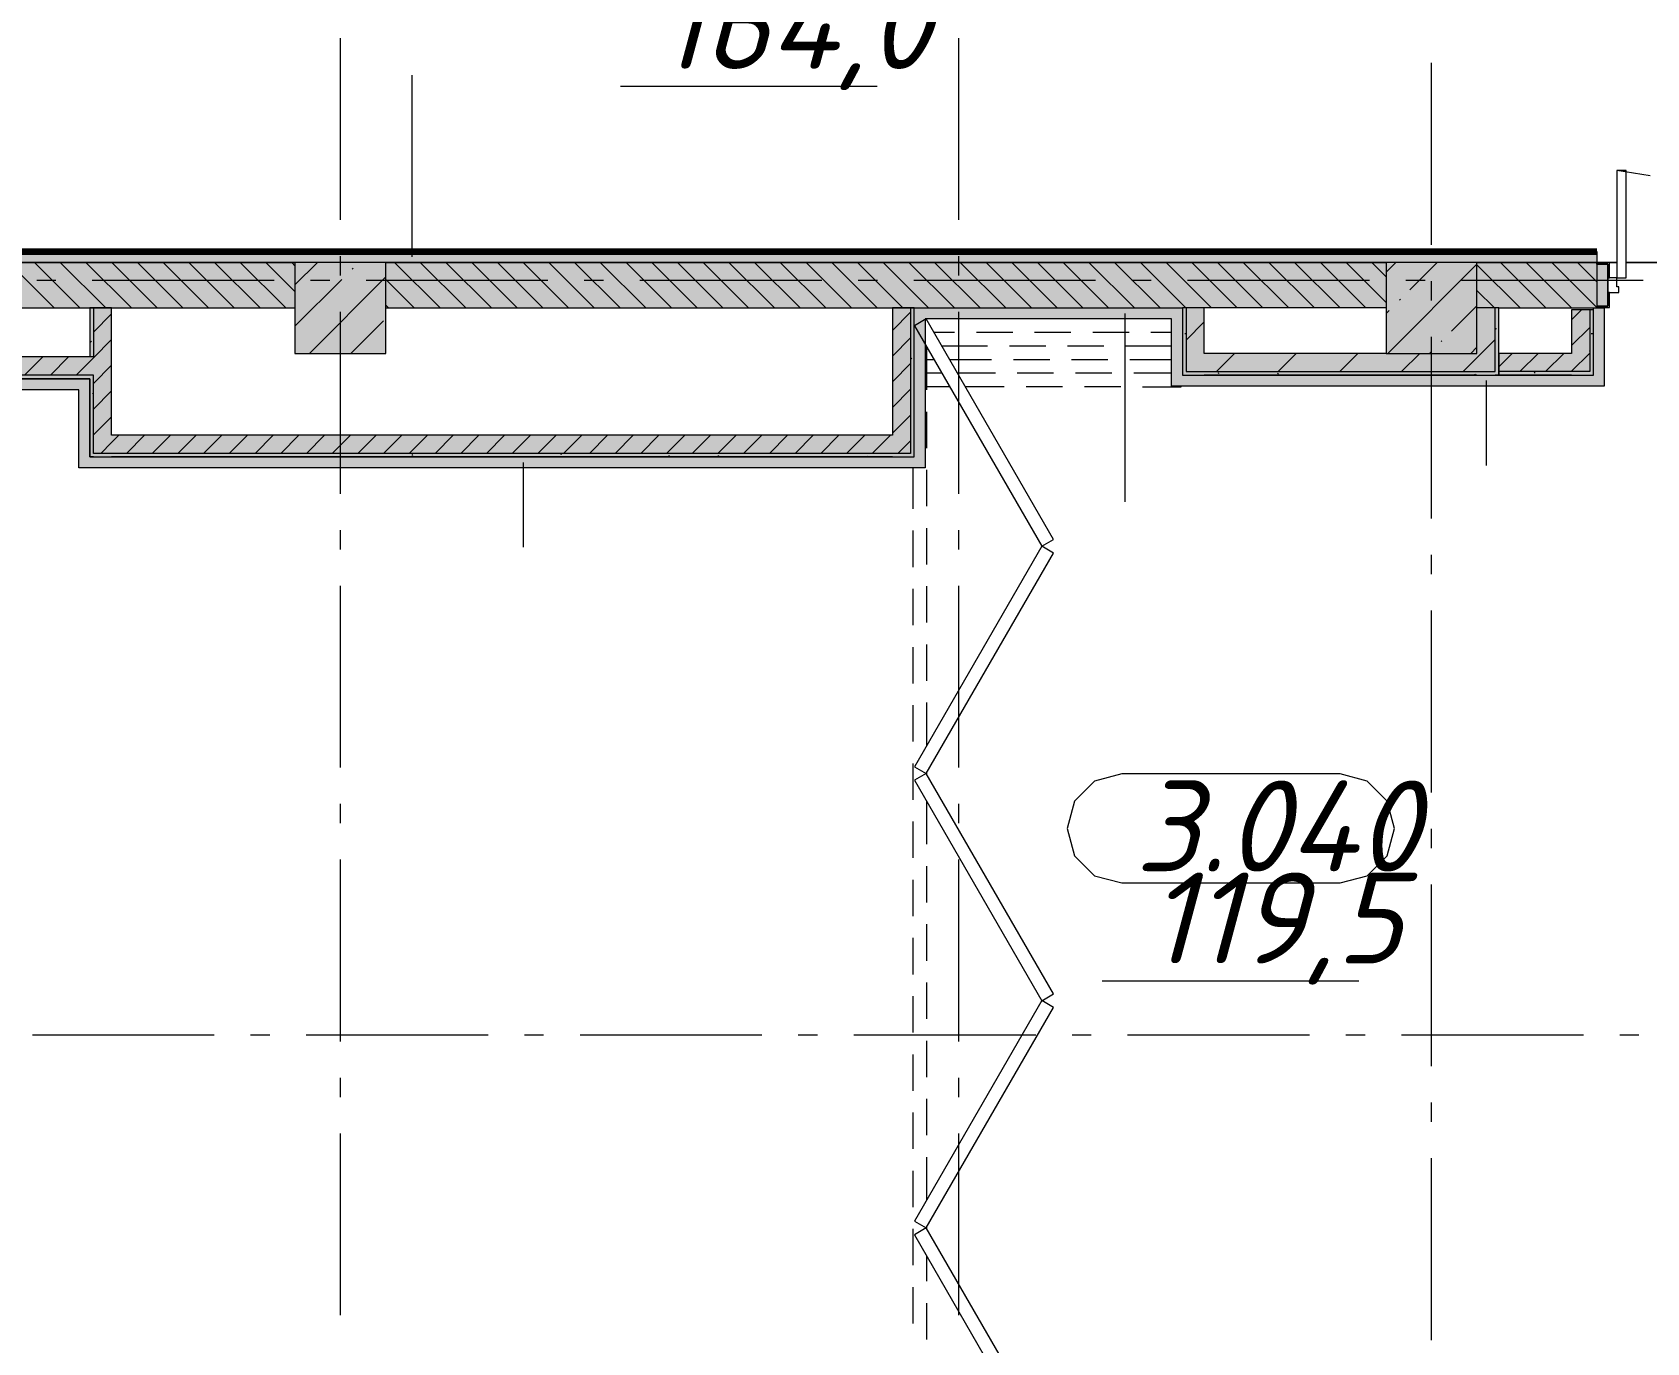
# Model space of a CAD drawing. Header units: millimetres. Extents: x -537608 to 253996, y -217170 to 186033.
# Drawn here: x -296171 to -287293, y 93481 to 100687 of the extents above; entities that cross this region are included whole.
import ezdxf

# ---------------------------------------------------------------- set-up
doc = ezdxf.new("R2010")
doc.units = ezdxf.units.MM
doc.layers.add('16) Лак 1.6м', color=160, linetype='Continuous', lineweight=90)
doc.layers.add('PDF _Геометрия', color=7, linetype='Continuous')
doc.layers.add('PDF _Текст', color=7, linetype='Continuous')
doc.layers.add('PDF _Сплошная заливка', color=7, linetype='Continuous', true_color=0xffffff)
doc.styles.add('PDF ISOCPEUR Italic', font='isocpeui.ttf')

msp = doc.modelspace()

# ---------------------------------------------------------------- hatches: boundary and pattern name
at = {"layer": 'PDF _Сплошная заливка', "true_color": 0xff7d7d, "transparency": 33554559}
h = msp.add_hatch(color=11, dxfattribs=at)
h.paths.add_polyline_path([(-265730.8894, 99421.2652), (-265730.8894, 99481.2658), (-277436.1833, 99481.2658), (-277436.1833, 99421.2652), (-265834.8297, 99421.2652)], flags=0)
h.paths.add_polyline_path([(-279726.1853, 99421.2652), (-279196.1797, 99421.2652), (-279196.1797, 99481.2658), (-280850.8107, 99481.2658), (-280850.8107, 99421.2652), (-280027.6074, 99421.2652)], flags=0)
h.paths.add_polyline_path([(-282050.8153, 99421.2652), (-282050.8153, 99481.2658), (-283583.1843, 99481.2658), (-283583.1843, 99421.2652), (-282532.2157, 99421.2652)], flags=0)
h.paths.add_polyline_path([(-284283.1869, 99421.2652), (-284283.1869, 99481.2658), (-284486.1847, 99481.2658), (-284486.1847, 99421.2652)], flags=0)
h.paths.add_polyline_path([(-285226.1806, 99421.2652), (-285186.1787, 99421.2652), (-285186.1787, 99481.2658), (-285806.1863, 99481.2658), (-285806.1863, 99421.2652), (-285726.1825, 99421.2652)], flags=0)
h.paths.add_polyline_path([(-288226.1835, 99421.2652), (-287566.1827, 99421.2652), (-287566.1827, 99481.2658), (-297826.1774, 99481.2658), (-297826.1774, 99421.2652), (-288376.296, 99421.2652)], flags=0)
h.paths.add_polyline_path([(-300641.1814, 99421.2652), (-299586.1825, 99421.2652), (-299586.1825, 99481.2658), (-300646.1762, 99481.2658), (-300646.1762, 99429.2655), (-300641.1814, 99429.2655)], flags=0)
h.paths.add_polyline_path([(-302375.8418, 99421.2652), (-301801.1754, 99421.2652), (-301801.1754, 99429.2655), (-301796.1806, 99429.2655), (-301796.1806, 99481.2658), (-302380.8367, 99481.2658), (-302380.8367, 99429.2655), (-302375.8418, 99429.2655), (-302375.8418, 99421.7776)], flags=0)
h.paths.add_polyline_path([(-303535.8359, 99421.2652), (-303535.8359, 99429.2655), (-303530.8411, 99429.2655), (-303530.8411, 99481.2658), (-304450.8842, 99481.2658), (-304450.8842, 99421.2652), (-303626.1825, 99421.2652)], flags=0)
at = {"layer": 'PDF _Сплошная заливка', "transparency": 33554559}
h = msp.add_hatch(color=256, dxfattribs=at)
h.paths.add_polyline_path([(-280850.8107, 99171.2642), (-279726.1853, 99171.2642), (-279726.1853, 99421.2652), (-280850.8107, 99421.2652)], flags=0)
h.paths.add_polyline_path([(-284283.1869, 99171.2642), (-284283.1869, 99421.2652), (-284486.1847, 99421.2652), (-284486.1847, 99171.2642), (-284326.1857, 99171.2642)], flags=0)
h.paths.add_polyline_path([(-285186.1787, 99171.2642), (-285186.1787, 99421.2652), (-285226.1806, 99421.2652), (-285226.1806, 99171.2642)], flags=0)
h.paths.add_polyline_path([(-283406.1856, 99171.2642), (-282050.8153, 99171.2642), (-282050.8153, 99421.2652), (-283583.1843, 99421.2652), (-283583.1843, 99171.2642), (-283426.1823, 99171.2642)], flags=0)
h.paths.add_polyline_path([(-289846.1777, 99171.2642), (-288726.1855, 99171.2642), (-288726.1855, 99421.2652), (-294226.1807, 99421.2652), (-294226.1807, 99171.2642), (-290046.0407, 99171.2642)], flags=0)
h.paths.add_polyline_path([(-287566.1827, 99171.2642), (-287568.1806, 99421.2652), (-288226.1835, 99419.2651), (-288226.1835, 99171.2642), (-287568.1806, 99171.2642)], flags=0)
h.paths.add_polyline_path([(-285806.1863, 99171.2642), (-285726.1825, 99171.2642), (-285726.1825, 99421.2652), (-285804.1797, 99419.2651), (-285806.1863, 99173.2643)], flags=0)
h.paths.add_polyline_path([(-299626.1757, 99171.2642), (-299588.1804, 99173.2643), (-299588.1804, 99421.2652), (-299626.1757, 99419.2651), (-299626.1757, 99181.2647)], flags=0)
h.paths.add_polyline_path([(-296724.9933, 99171.2642), (-294726.1827, 99171.2642), (-294726.1827, 99421.2652), (-297226.1837, 99421.2652), (-297226.1837, 99171.2642)], flags=0)
h.paths.add_polyline_path([(-297726.177, 99171.2642), (-297726.177, 99421.2652), (-297824.1795, 99419.2651), (-297824.1795, 99171.2642)], flags=0)
h.paths.add_polyline_path([(-304260.8388, 99171.2642), (-304126.1758, 99175.3096), (-304126.1758, 99421.2652), (-304660.8403, 99421.2652), (-304660.8403, 99171.2642), (-304320.8373, 99171.2642)], flags=0)
h.paths.add_polyline_path([(-303626.1825, 99171.2642), (-303530.8411, 99171.2642), (-303530.8411, 99421.2652), (-303626.1825, 99421.2652), (-303626.1825, 99380.8671)], flags=0)
h.paths.add_polyline_path([(-302380.8367, 99171.2642), (-301796.1806, 99171.2642), (-301796.1806, 99421.2652), (-302380.8367, 99421.2652)], flags=0)
h.paths.add_polyline_path([(-300641.1814, 99171.2642), (-300126.1777, 99171.2642), (-300126.1777, 99421.2652), (-300646.1762, 99421.2652), (-300646.1762, 99171.2642)], flags=0)
h.paths.add_polyline_path([(-307060.8409, 99171.2642), (-305910.8364, 99171.2642), (-305910.8364, 99421.2652), (-307476.1801, 99421.2652), (-307476.1801, 99171.2642), (-307080.8375, 99171.2642)], flags=0)
h.paths.add_polyline_path([(-308626.1759, 99171.2642), (-308626.1759, 99421.2652), (-308726.1763, 99421.2652), (-308726.1763, 99171.2642), (-308631.1794, 99171.2642)], flags=0)
for points in [[(-288226.1835, 98921.2654), (-288226.1835, 99421.2652), (-288726.1855, 99421.2652), (-288726.1855, 98921.2654), (-288376.296, 98921.2654)], [(-295834.3337, 98801.2468), (-295834.3337, 98901.2472), (-297726.177, 98901.2472), (-297726.177, 98801.2468), (-295854.339, 98801.2468)], [(-288226.1835, 98821.265), (-288226.1835, 98921.2654), (-289726.1807, 98921.2654), (-289726.1807, 98821.265), (-288376.296, 98821.265)], [(-288126.1831, 98801.2662), (-288126.1831, 98821.265), (-289826.1811, 98821.265), (-289826.1811, 98801.2662), (-288226.1835, 98801.2662)], [(-287606.1846, 98801.2662), (-287606.1846, 98821.265), (-288106.1779, 98821.265), (-288106.1779, 98801.2662), (-287706.185, 98801.2662)], [(-295854.339, 98781.2459), (-295854.339, 98801.2468), (-297726.177, 98801.2468), (-297726.177, 98781.2459), (-296724.9933, 98781.2459)], [(-291440.9565, 98371.2654), (-291440.9565, 98471.2658), (-295734.3333, 98471.2658), (-295734.3333, 98371.2654), (-291715.7767, 98371.2654)], [(-291440.9565, 98351.2645), (-291340.9561, 98351.2645), (-291340.9561, 98371.2654), (-295834.3337, 98371.2654), (-295834.3337, 98351.2645), (-291715.7767, 98351.2645)]]:
    msp.add_hatch(color=256, dxfattribs=at).paths.add_polyline_path(points)
at = {"layer": 'PDF _Сплошная заливка', "true_color": 0xf4f4f4, "transparency": 33554559}
msp.add_hatch(color=7, dxfattribs=at).paths.add_polyline_path([(-287506.1842, 99181.2647), (-287506.1842, 99411.2647), (-287566.1827, 99411.2647), (-287566.1827, 99181.2647), (-287541.4324, 99181.2647)])
at = {"layer": 'PDF _Сплошная заливка', "transparency": 33554559}
h = msp.add_hatch(color=256, dxfattribs=at)
h.paths.add_polyline_path([(-295854.339, 98351.2645), (-295834.3337, 98351.2645), (-295834.3337, 98801.2468), (-295854.339, 98801.2468), (-295854.339, 98781.2459)], flags=0)
h.paths.add_polyline_path([(-295834.3337, 98901.2472), (-295834.3337, 99171.2642), (-295854.339, 99171.2642), (-295854.339, 98901.2472)], flags=0)
at = {"layer": 'PDF _Сплошная заливка', "true_color": 0xff7d7d, "transparency": 33554559}
for points in [[(-289906.1848, 99111.2657), (-289846.1777, 99111.2657), (-289846.1777, 99171.2642), (-291260.9523, 99171.2642), (-291260.9523, 99111.2657), (-290046.0407, 99111.2657)], [(-287586.1793, 98801.2662), (-287526.1808, 98801.2662), (-287526.1808, 99171.2642), (-287586.1793, 99171.2642), (-287586.1793, 98948.679)], [(-295914.3374, 98721.2474), (-295854.339, 98721.2474), (-295854.339, 98781.2459), (-297726.177, 98781.2459), (-297726.177, 98721.2474), (-296724.9933, 98721.2474)], [(-291260.9523, 98291.266), (-291260.9523, 98351.2645), (-295854.339, 98351.2645), (-295854.339, 98291.266), (-291715.7767, 98291.266)]]:
    msp.add_hatch(color=11, dxfattribs=at).paths.add_polyline_path(points)

# ---------------------------------------------------------------- linework, layer by layer
at = {"layer": '16) Лак 1.6м'}
msp.add_line((-297826.1774, 99481.2658), (-287566.1827, 99481.2658), dxfattribs=at)
at = {"layer": 'PDF _Геометрия', "color": 253, "lineweight": 9, "true_color": 0xaaaaaa}
for p, q in [((-294476.1817, 99655.0587), (-294476.1817, 100655.0583)), ((-291076.1773, 99655.0587), (-291076.1773, 100655.0583)), ((-288476.1844, 99518.4322), (-288476.1844, 100518.434)), ((-292936.8114, 100389.5991), (-291523.8969, 100389.5991)), ((-294476.1817, 99349.2252), (-294476.1817, 99455.0579)), ((-291076.1773, 99349.2252), (-291076.1773, 99455.0579)), ((-296040.8622, 99321.2648), (-296146.7014, 99321.2648)), ((-294840.8662, 99321.2648), (-295840.8615, 99321.2648)), ((-294535.0349, 99321.2648), (-294640.8654, 99321.2648)), ((-293335.0302, 99321.2648), (-294335.0341, 99321.2648)), ((-293029.1989, 99321.2648), (-293135.0295, 99321.2648)), ((-291829.2029, 99321.2648), (-292829.1981, 99321.2648)), ((-291523.3629, 99321.2648), (-291629.2021, 99321.2648)), ((-290323.3669, 99321.2648), (-291323.3622, 99321.2648)), ((-290017.5356, 99321.2648), (-290123.3661, 99321.2648)), ((-288817.5309, 99321.2648), (-289817.5348, 99321.2648)), ((-288511.6996, 99321.2648), (-288617.5302, 99321.2648)), ((-288476.1844, 99212.6009), (-288476.1844, 99318.4336)), ((-287311.7036, 99321.2648), (-288311.6989, 99321.2648)), ((-287916.184, 99171.2642), (-287909.1826, 99171.2642)), ((-294476.1817, 98149.2249), (-294476.1817, 99149.2244)), ((-291076.1773, 98149.2249), (-291076.1773, 99149.2244)), ((-288476.1844, 98012.6006), (-288476.1844, 99012.6001)), ((-294476.1817, 97843.3935), (-294476.1817, 97949.2241)), ((-291076.1773, 97843.3935), (-291076.1773, 97949.2241)), ((-288476.1844, 97706.7671), (-288476.1844, 97812.602)), ((-294476.1817, 96643.3932), (-294476.1817, 97643.3928)), ((-291076.1773, 96643.3932), (-291076.1773, 97643.3928)), ((-288476.1844, 96506.7668), (-288476.1844, 97506.7663)), ((-290179.1535, 96608.7694), (-290329.154, 96568.5781)), ((-288979.1575, 96608.7694), (-290179.1535, 96608.7694)), ((-288829.1569, 96568.5781), (-288979.1575, 96608.7694)), ((-290329.154, 96568.5781), (-290438.9633, 96458.7688)), ((-288719.3477, 96458.7688), (-288829.1569, 96568.5781)), ((-294476.1817, 96337.5575), (-294476.1817, 96443.3924)), ((-291076.1773, 96337.5575), (-291076.1773, 96443.3924)), ((-290438.9633, 96458.7688), (-290479.1546, 96308.7683)), ((-288679.1563, 96308.7683), (-288719.3477, 96458.7688)), ((-290479.1546, 96308.7683), (-290438.9633, 96158.772)), ((-288719.3477, 96158.772), (-288679.1563, 96308.7683)), ((-288476.1844, 96200.9355), (-288476.1844, 96306.766)), ((-290438.9633, 96158.772), (-290329.154, 96048.9628)), ((-288829.1569, 96048.9628), (-288719.3477, 96158.772)), ((-294476.1817, 95137.5573), (-294476.1817, 96137.5568)), ((-291076.1773, 95137.5573), (-291076.1773, 96137.5568)), ((-290329.154, 96048.9628), (-290179.1535, 96008.7714)), ((-290179.1535, 96008.7714), (-288979.1575, 96008.7714)), ((-288979.1575, 96008.7714), (-288829.1569, 96048.9628)), ((-288476.1844, 95000.9351), (-288476.1844, 96000.9347)), ((-290288.1963, 95470.7354), (-288875.2818, 95470.7354)), ((-295170.4404, 95171.2639), (-296170.4442, 95171.2639)), ((-294864.609, 95171.2639), (-294970.4482, 95171.2639)), ((-293664.613, 95171.2639), (-294664.6082, 95171.2639)), ((-293358.7816, 95171.2639), (-293464.6122, 95171.2639)), ((-292158.777, 95171.2639), (-293158.7808, 95171.2639)), ((-291852.9457, 95171.2639), (-291958.7763, 95171.2639)), ((-290652.941, 95171.2639), (-291652.9449, 95171.2639)), ((-290347.1097, 95171.2639), (-290452.9489, 95171.2639)), ((-289147.1137, 95171.2639), (-290147.1089, 95171.2639)), ((-288841.2823, 95171.2639), (-288947.1129, 95171.2639)), ((-287641.2777, 95171.2639), (-288641.2815, 95171.2639)), ((-287335.4464, 95171.2639), (-287441.277, 95171.2639)), ((-294476.1817, 94831.7259), (-294476.1817, 94937.5608)), ((-291076.1773, 94831.7259), (-291076.1773, 94937.5608)), ((-288476.1844, 94695.0995), (-288476.1844, 94800.9343)), ((-294476.1817, 93631.7256), (-294476.1817, 94631.7251)), ((-291076.1773, 93631.7256), (-291076.1773, 94631.7251)), ((-288476.1844, 93495.0991), (-288476.1844, 94495.0987))]:
    msp.add_line(p, q, dxfattribs=at)
at = {"layer": 'PDF _Геометрия', "lineweight": 9}
for p, q in [((-294081.0114, 99451.2644), (-294081.0114, 100451.264)), ((-287456.184, 99926.2641), (-287456.184, 99336.2644)), ((-287406.1838, 99926.2641), (-287456.184, 99926.2641)), ((-287273.8633, 99897.3887), (-287456.184, 99926.2641)), ((-287406.1838, 99336.2644), (-287406.1838, 99926.2641)), ((-287566.1827, 99481.2658), (-287566.1827, 99421.2652)), ((-294726.1827, 99421.2652), (-297226.1837, 99421.2652)), ((-297226.1837, 99421.2652), (-294726.1827, 99421.2652)), ((-296049.9046, 99171.2642), (-296299.9056, 99421.2652)), ((-295908.4814, 99171.2642), (-296158.4824, 99421.2652)), ((-295767.0668, 99171.2642), (-296017.0678, 99421.2652)), ((-295625.6436, 99171.2642), (-295875.6446, 99421.2652)), ((-295484.2204, 99171.2642), (-295734.2214, 99421.2652)), ((-295342.7972, 99171.2642), (-295592.7981, 99421.2652)), ((-295201.3826, 99171.2642), (-295451.375, 99421.2652)), ((-295059.9594, 99171.2642), (-295309.9603, 99421.2652)), ((-294918.5362, 99171.2642), (-295168.5371, 99421.2652)), ((-294777.1129, 99171.2642), (-295027.1139, 99421.2652)), ((-294726.1827, 99261.7529), (-294885.6907, 99421.2652)), ((-294726.1827, 99403.1739), (-294744.2761, 99421.2652)), ((-294726.1827, 99298.1163), (-294603.0337, 99421.2652)), ((-294226.1807, 99421.2652), (-294726.1827, 99421.2652)), ((-294726.1827, 99421.2652), (-294726.1827, 98921.2654)), ((-294411.3606, 99384.8329), (-294406.6241, 99389.5759)), ((-294226.1807, 98921.2654), (-294226.1807, 99421.2652)), ((-288726.1855, 99421.2652), (-294226.1807, 99421.2652)), ((-294226.1807, 99421.2652), (-288726.1855, 99421.2652)), ((-293928.5823, 99171.2642), (-294178.5833, 99421.2652)), ((-293787.1677, 99171.2642), (-294037.1687, 99421.2652)), ((-293645.7445, 99171.2642), (-293895.7454, 99421.2652)), ((-293504.3213, 99171.2642), (-293754.3223, 99421.2652)), ((-293362.8981, 99171.2642), (-293612.899, 99421.2652)), ((-293221.4835, 99171.2642), (-293471.4758, 99421.2652)), ((-293080.0603, 99171.2642), (-293330.0612, 99421.2652)), ((-292938.6371, 99171.2642), (-293188.638, 99421.2652)), ((-292797.2138, 99171.2642), (-293047.2148, 99421.2652)), ((-292655.7907, 99171.2642), (-292905.7916, 99421.2652)), ((-292514.376, 99171.2642), (-292764.377, 99421.2652)), ((-292372.9528, 99171.2642), (-292622.9538, 99421.2652)), ((-292231.5296, 99171.2642), (-292481.5306, 99421.2652)), ((-292090.1064, 99171.2642), (-292340.1074, 99421.2652)), ((-291948.6918, 99171.2642), (-292198.6841, 99421.2652)), ((-291807.2686, 99171.2642), (-292057.2696, 99421.2652)), ((-291665.8454, 99171.2642), (-291915.8463, 99421.2652)), ((-291524.4222, 99171.2642), (-291774.4231, 99421.2652)), ((-291382.999, 99171.2642), (-291632.9999, 99421.2652)), ((-291241.5844, 99171.2642), (-291491.5853, 99421.2652)), ((-291100.1611, 99171.2642), (-291350.1622, 99421.2652)), ((-290958.738, 99171.2642), (-291208.7389, 99421.2652)), ((-290817.3147, 99171.2642), (-291067.3157, 99421.2652)), ((-290675.9001, 99171.2642), (-290925.8925, 99421.2652)), ((-290534.4769, 99171.2642), (-290784.4779, 99421.2652)), ((-290393.0537, 99171.2642), (-290643.0547, 99421.2652)), ((-290251.6305, 99171.2642), (-290501.6315, 99421.2652)), ((-290110.2073, 99171.2642), (-290360.2083, 99421.2652)), ((-289968.7927, 99171.2642), (-290218.785, 99421.2652)), ((-289827.3695, 99171.2642), (-290077.3705, 99421.2652)), ((-289685.9463, 99171.2642), (-289935.9472, 99421.2652)), ((-289544.5231, 99171.2642), (-289794.524, 99421.2652)), ((-289403.0998, 99171.2642), (-289653.1008, 99421.2652)), ((-289261.6853, 99171.2642), (-289511.6862, 99421.2652)), ((-289120.262, 99171.2642), (-289370.263, 99421.2652)), ((-288978.8388, 99171.2642), (-289228.8398, 99421.2652)), ((-288837.4156, 99171.2642), (-289087.4166, 99421.2652)), ((-288726.1855, 99201.4486), (-288945.9934, 99421.2652)), ((-288726.1855, 99342.8718), (-288804.5788, 99421.2652)), ((-288726.1855, 99367.5554), (-288672.4735, 99421.2652)), ((-288226.1835, 99421.2652), (-288726.1855, 99421.2652)), ((-288726.1855, 99421.2652), (-288726.1855, 98921.2654)), ((-288716.2733, 98921.2654), (-288226.1835, 99411.3573)), ((-288594.8552, 99270.7845), (-288444.3724, 99421.2652)), ((-288226.1835, 98921.2654), (-288226.1835, 99421.2652)), ((-287566.1827, 99421.2652), (-288226.1835, 99421.2652)), ((-288226.1835, 99421.2652), (-287566.1827, 99421.2652)), ((-287988.8936, 99171.2642), (-288226.1835, 99408.5563)), ((-287847.4704, 99171.2642), (-288097.4713, 99421.2652)), ((-287706.0472, 99171.2642), (-287956.0481, 99421.2652)), ((-287568.1806, 99174.8209), (-287814.6249, 99421.2652)), ((-287566.1827, 99314.2418), (-287673.2017, 99421.2652)), ((-287498.1838, 99419.2651), (-287568.1806, 99419.2651)), ((-287568.1806, 99419.2651), (-287568.1806, 99411.2647)), ((-287568.1806, 99411.2647), (-287506.1842, 99411.2647)), ((-287506.1842, 99411.2647), (-287566.1827, 99411.2647)), ((-287566.1827, 99411.2647), (-287566.1827, 99181.2647)), ((-287506.1842, 99411.2647), (-287506.1842, 99336.2644)), ((-287506.1842, 99181.2647), (-287506.1842, 99411.2647)), ((-287498.1838, 99336.2644), (-287498.1838, 99419.2651)), ((-294726.1827, 99070.0173), (-294468.3881, 99327.8098)), ((-294646.8335, 98921.2654), (-294226.1807, 99341.9181)), ((-294070.0055, 99171.2642), (-294226.1807, 99327.4373)), ((-288130.3082, 99171.2642), (-288226.1835, 99267.1352)), ((-287456.184, 99336.2644), (-287506.1842, 99336.2644)), ((-287506.1842, 99336.2644), (-287506.1842, 99256.2649)), ((-287506.1842, 99336.2644), (-287498.1838, 99336.2644)), ((-287506.1842, 99256.2649), (-287446.1857, 99256.2649)), ((-287498.1838, 99256.2649), (-287506.1842, 99256.2649)), ((-287506.1842, 99256.2649), (-287506.1842, 99181.2647)), ((-287498.1838, 99173.2643), (-287498.1838, 99256.2649)), ((-287456.184, 99336.2644), (-287406.1838, 99336.2644)), ((-287456.184, 99286.2642), (-287456.184, 99336.2644)), ((-287446.1857, 99286.2642), (-287456.184, 99286.2642)), ((-287446.1857, 99256.2649), (-287446.1857, 99286.2642)), ((-297226.1837, 99171.2642), (-294726.1827, 99171.2642)), ((-295834.3337, 99171.2642), (-295854.339, 99171.2642)), ((-295854.339, 99171.2642), (-295854.339, 98901.2472)), ((-295834.3337, 99171.2642), (-295834.3337, 98901.2472)), ((-295734.3333, 99171.2642), (-295834.3337, 99171.2642)), ((-295734.3333, 98471.2658), (-295734.3333, 99171.2642)), ((-294211.4287, 99171.2642), (-294226.1807, 99186.0162)), ((-294226.1807, 99171.2642), (-291260.9523, 99171.2642)), ((-291340.9561, 99171.2642), (-291440.9565, 99171.2642)), ((-291440.9565, 99171.2642), (-291440.9565, 98471.2658)), ((-291340.9561, 99171.2642), (-291340.9561, 98371.2654)), ((-291320.9594, 99171.2642), (-291340.9561, 99171.2642)), ((-291320.9594, 98351.2645), (-291320.9594, 99171.2642)), ((-291320.9594, 98351.2645), (-291320.9594, 99171.2642)), ((-291320.9594, 99171.2642), (-291260.9523, 99171.2642)), ((-291260.9523, 99171.2642), (-289846.1777, 99171.2642)), ((-291260.9523, 99171.2642), (-289846.1777, 99171.2642)), ((-289826.1811, 99171.2642), (-289846.1777, 99171.2642)), ((-289846.1777, 99171.2642), (-289846.1777, 98801.2662)), ((-289846.1777, 99171.2642), (-289846.1777, 99111.2657)), ((-289726.1807, 99171.2642), (-289826.1811, 99171.2642)), ((-289826.1811, 99171.2642), (-289826.1811, 98821.265)), ((-288726.1855, 99171.2642), (-289726.1807, 99171.2642)), ((-289726.1807, 98921.2654), (-289726.1807, 99171.2642)), ((-288651.8741, 99213.7592), (-288647.1376, 99218.5022)), ((-288366.7541, 99042.6855), (-288226.1835, 99183.2583)), ((-288126.1831, 99171.2642), (-288226.1835, 99171.2642)), ((-288106.1779, 99171.2642), (-288126.1831, 99171.2642)), ((-288126.1831, 98821.265), (-288126.1831, 99171.2642)), ((-288106.1779, 98801.2662), (-288106.1779, 99171.2642)), ((-288106.1779, 99171.2642), (-287566.1827, 99171.2642)), ((-287586.1793, 98801.2662), (-287586.1793, 99171.2642)), ((-287586.1793, 99171.2642), (-287526.1808, 99171.2642)), ((-287568.1806, 99181.2647), (-287568.1806, 99173.2643)), ((-287506.1842, 99181.2647), (-287568.1806, 99181.2647)), ((-287568.1806, 99173.2643), (-287498.1838, 99173.2643)), ((-287566.1827, 99181.2647), (-287506.1842, 99181.2647)), ((-287526.1808, 99171.2642), (-287526.1808, 98801.2662)), ((-295834.3337, 99038.4593), (-295734.3333, 99138.4597)), ((-294418.7323, 98921.2654), (-294240.2869, 99099.7108)), ((-291440.9565, 99047.7794), (-291340.9561, 99147.7798)), ((-291254.5279, 99110.2107), (-291319.4696, 99072.7042)), ((-289906.1848, 99111.2657), (-291260.9523, 99111.2657)), ((-291260.9523, 99111.2657), (-291260.9523, 98351.2645)), ((-290554.3788, 97897.8611), (-291254.5279, 99110.2107)), ((-291251.1779, 99104.4215), (-291251.1779, 99111.2657)), ((-290162.6705, 99141.265), (-290162.6705, 98105.1152)), ((-289906.1848, 98741.2656), (-289906.1848, 99111.2657)), ((-289846.1777, 99111.2657), (-289846.1777, 98801.2662)), ((-289826.1811, 98993.7812), (-289726.1807, 99093.7816)), ((-288726.1855, 99139.4565), (-288708.9016, 99156.7361)), ((-287706.185, 99105.5991), (-287650.5182, 99161.2659)), ((-287606.1846, 99161.2659), (-287706.185, 99161.2659)), ((-287706.185, 99161.2659), (-287706.185, 98921.2654)), ((-287586.1793, 99161.2659), (-287606.1846, 99161.2659)), ((-287606.1846, 99161.2659), (-287606.1846, 98821.265)), ((-287586.1793, 98801.2662), (-287586.1793, 99161.2659)), ((-295834.3337, 98897.0382), (-295734.3333, 98997.0386)), ((-291440.9565, 98906.3584), (-291340.9561, 99006.3587)), ((-291319.4696, 99072.7042), (-290619.3292, 97860.3545)), ((-291099.0502, 99036.4355), (-291211.9167, 99036.4355)), ((-290779.0525, 99036.4355), (-290979.0532, 99036.4355)), ((-290459.0547, 99036.4355), (-290659.0468, 99036.4355)), ((-290139.0482, 99036.4355), (-290339.049, 99036.4355)), ((-289906.1848, 99036.4355), (-290019.0512, 99036.4355)), ((-288423.7816, 98985.6602), (-288419.0365, 98990.4032)), ((-288226.1835, 98896.726), (-288126.1831, 98996.7264)), ((-287706.185, 98964.1781), (-287606.1846, 99064.1763)), ((-295854.339, 98901.2472), (-297726.177, 98901.2472)), ((-296212.9693, 98801.2468), (-296112.9689, 98901.2472)), ((-296071.5461, 98801.2468), (-295971.5458, 98901.2472)), ((-295834.3337, 98901.2472), (-295854.339, 98901.2472)), ((-294726.1827, 98921.2654), (-294226.1807, 98921.2654)), ((-291251.1779, 98720.3539), (-291251.1779, 98954.4532)), ((-290917.3926, 98961.4352), (-291168.6078, 98961.4352)), ((-290597.3948, 98961.4352), (-290797.3956, 98961.4352)), ((-290277.3971, 98961.4352), (-290477.3978, 98961.4352)), ((-289906.1848, 98961.4352), (-290157.3914, 98961.4352)), ((-288726.1855, 98921.2654), (-289726.1807, 98921.2654)), ((-289659.2841, 98821.265), (-289559.2837, 98921.2654)), ((-289319.8753, 98821.265), (-289219.8749, 98921.2654)), ((-288980.4665, 98821.265), (-288880.4661, 98921.2654)), ((-288726.1855, 98921.2654), (-288226.1835, 98921.2654)), ((-288641.0577, 98821.265), (-288541.0573, 98921.2654)), ((-288488.1721, 98921.2654), (-288480.8004, 98928.6371)), ((-288260.0796, 98921.2654), (-288226.1835, 98955.1615)), ((-288106.1779, 98847.0208), (-288031.9354, 98921.2654)), ((-287706.185, 98921.2654), (-288106.1779, 98921.2654)), ((-288106.1779, 98921.2654), (-288106.1779, 98821.265)), ((-287990.5126, 98821.265), (-287890.5122, 98921.2654)), ((-287849.098, 98821.265), (-287749.0976, 98921.2654)), ((-287706.185, 98822.7549), (-287606.1846, 98922.7552)), ((-295930.1315, 98801.2468), (-295834.3337, 98897.0382)), ((-295834.3337, 98755.6172), (-295734.3333, 98855.6154)), ((-291440.9565, 98764.9373), (-291340.9561, 98864.9377)), ((-291211.8995, 98886.4349), (-291251.1779, 98886.4349)), ((-290895.7339, 98886.4349), (-291125.2905, 98886.4349)), ((-290575.7362, 98886.4349), (-290775.7369, 98886.4349)), ((-290255.7383, 98886.4349), (-290455.7391, 98886.4349)), ((-289906.1848, 98886.4349), (-290135.7413, 98886.4349)), ((-289826.1811, 98821.265), (-289726.1807, 98821.265)), ((-289726.1807, 98821.265), (-288226.1835, 98821.265)), ((-288301.6402, 98821.265), (-288226.1835, 98896.726)), ((-288226.1835, 98821.265), (-288126.1831, 98821.265)), ((-288106.1779, 98821.265), (-288106.1779, 98801.2662)), ((-287706.185, 98821.265), (-288106.1779, 98821.265)), ((-287707.6748, 98821.265), (-287706.185, 98822.7549)), ((-287606.1846, 98821.265), (-287706.185, 98821.265)), ((-295854.339, 98801.2468), (-297726.177, 98801.2468)), ((-297726.177, 98781.2459), (-295854.339, 98781.2459)), ((-295854.339, 98781.2459), (-297726.177, 98781.2459)), ((-295834.3337, 98801.2468), (-295854.339, 98801.2468)), ((-295854.339, 98781.2459), (-295854.339, 98351.2645)), ((-295854.339, 98721.2474), (-295854.339, 98781.2459)), ((-295834.3337, 98371.2654), (-295834.3337, 98801.2468)), ((-291440.9565, 98623.5162), (-291340.9561, 98723.5166)), ((-291168.5906, 98811.4346), (-291251.1779, 98811.4346)), ((-291125.2732, 98736.4365), (-291251.1779, 98736.4365)), ((-290874.0838, 98811.4346), (-291081.9816, 98811.4346)), ((-290825.341, 98736.4365), (-291038.6642, 98736.4365)), ((-290554.0774, 98811.4346), (-290754.0782, 98811.4346)), ((-290505.3432, 98736.4365), (-290705.3439, 98736.4365)), ((-290234.0796, 98811.4346), (-290434.0804, 98811.4346)), ((-290185.3454, 98736.4365), (-290385.3461, 98736.4365)), ((-289906.1848, 98811.4346), (-290114.0826, 98811.4346)), ((-290065.3483, 98736.4365), (-289852.0251, 98736.4365)), ((-289846.1777, 98741.2656), (-289906.1848, 98741.2656)), ((-289852.0251, 98736.4365), (-289852.0251, 98741.2656)), ((-289846.1777, 98801.2662), (-289826.1811, 98801.2662)), ((-289846.1777, 98801.2662), (-289826.1811, 98801.2662)), ((-287526.1808, 98741.2656), (-289846.1777, 98741.2656)), ((-289826.1811, 98801.2662), (-289726.1807, 98801.2662)), ((-289726.1807, 98801.2662), (-288226.1835, 98801.2662)), ((-288226.1835, 98801.2662), (-289726.1807, 98801.2662)), ((-288226.1835, 98801.2662), (-288126.1831, 98801.2662)), ((-288176.3555, 98771.2649), (-288176.3555, 98305.116)), ((-288126.1831, 98801.2662), (-288106.1779, 98801.2662)), ((-288106.1779, 98801.2662), (-288126.1831, 98801.2662)), ((-288106.1779, 98801.2662), (-287706.185, 98801.2662)), ((-287706.185, 98801.2662), (-288106.1779, 98801.2662)), ((-287706.185, 98801.2662), (-287606.1846, 98801.2662)), ((-287606.1846, 98801.2662), (-287586.1793, 98801.2662)), ((-287606.1846, 98801.2662), (-287586.1793, 98801.2662)), ((-287526.1808, 98801.2662), (-287526.1808, 98741.2656)), ((-295914.3374, 98721.2474), (-297726.177, 98721.2474)), ((-295914.3374, 98291.266), (-295914.3374, 98721.2474)), ((-295854.339, 98351.2645), (-295854.339, 98721.2474)), ((-295834.3337, 98614.1939), (-295734.3333, 98714.1944)), ((-295834.3337, 98472.7729), (-295734.3333, 98572.7732)), ((-291440.9565, 98482.0952), (-291340.9561, 98582.0956)), ((-291251.1779, 98400.354), (-291251.1779, 98600.3526)), ((-295734.3333, 98431.3522), (-295694.4262, 98471.2658)), ((-291440.9565, 98471.2658), (-295734.3333, 98471.2658)), ((-295653.0034, 98371.2654), (-295553.0029, 98471.2658)), ((-295511.5801, 98371.2654), (-295411.5798, 98471.2658)), ((-295370.1569, 98371.2654), (-295270.1565, 98471.2658)), ((-295228.7423, 98371.2654), (-295128.7419, 98471.2658)), ((-295087.3191, 98371.2654), (-294987.3187, 98471.2658)), ((-294945.8959, 98371.2654), (-294845.8955, 98471.2658)), ((-294804.4727, 98371.2654), (-294704.4723, 98471.2658)), ((-294663.0495, 98371.2654), (-294563.0577, 98471.2658)), ((-294521.6349, 98371.2654), (-294421.6345, 98471.2658)), ((-294380.2117, 98371.2654), (-294280.2113, 98471.2658)), ((-294238.7884, 98371.2654), (-294138.7881, 98471.2658)), ((-294097.3653, 98371.2654), (-293997.3649, 98471.2658)), ((-293955.9507, 98371.2654), (-293855.9502, 98471.2658)), ((-293814.5274, 98371.2654), (-293714.5271, 98471.2658)), ((-293673.1043, 98371.2654), (-293573.1038, 98471.2658)), ((-293531.681, 98371.2654), (-293431.6806, 98471.2658)), ((-293390.2578, 98371.2654), (-293290.266, 98471.2658)), ((-293248.8432, 98371.2654), (-293148.8428, 98471.2658)), ((-293107.42, 98371.2654), (-293007.4196, 98471.2658)), ((-292965.9968, 98371.2654), (-292865.9964, 98471.2658)), ((-292824.5736, 98371.2654), (-292724.5732, 98471.2658)), ((-292683.159, 98371.2654), (-292583.1586, 98471.2658)), ((-292541.7357, 98371.2654), (-292441.7354, 98471.2658)), ((-292400.3126, 98371.2654), (-292300.3122, 98471.2658)), ((-292258.8894, 98371.2654), (-292158.889, 98471.2658)), ((-292117.4661, 98371.2654), (-292017.4658, 98471.2658)), ((-291976.0516, 98371.2654), (-291876.0511, 98471.2658)), ((-291834.6283, 98371.2654), (-291734.628, 98471.2658)), ((-291693.2051, 98371.2654), (-291593.2047, 98471.2658)), ((-291551.7819, 98371.2654), (-291451.7815, 98471.2658)), ((-295734.3333, 98371.2654), (-295834.3337, 98371.2654)), ((-295794.4265, 98371.2654), (-295734.3333, 98431.3522)), ((-291440.9565, 98371.2654), (-295734.3333, 98371.2654)), ((-291340.9561, 98371.2654), (-291440.9565, 98371.2654)), ((-291410.3673, 98371.2654), (-291340.9561, 98440.6724)), ((-295854.339, 98291.266), (-295914.3374, 98291.266)), ((-295854.339, 98351.2645), (-295834.3337, 98351.2645)), ((-295834.3337, 98351.2645), (-295854.339, 98351.2645)), ((-291260.9523, 98291.266), (-295854.339, 98291.266)), ((-295834.3337, 98351.2645), (-295734.3333, 98351.2645)), ((-291440.9565, 98351.2645), (-295734.3333, 98351.2645)), ((-295734.3333, 98351.2645), (-291440.9565, 98351.2645)), ((-293470.8989, 98321.2652), (-293470.8989, 97855.1142)), ((-291440.9565, 98351.2645), (-291340.9561, 98351.2645)), ((-291340.9561, 98351.2645), (-291320.9594, 98351.2645)), ((-291340.9561, 98351.2645), (-291320.9594, 98351.2645)), ((-291326.1782, 98066.2651), (-291326.1782, 98291.266)), ((-291260.9523, 98351.2645), (-291260.9523, 98291.266)), ((-291251.1779, 98080.354), (-291251.1779, 98280.3526)), ((-291326.1782, 97746.2652), (-291326.1782, 97946.266)), ((-291251.1779, 97760.3541), (-291251.1779, 97960.3527)), ((-290619.3292, 97860.3545), (-291319.4696, 96648.0048)), ((-290619.3292, 97860.3545), (-290554.3788, 97897.8611)), ((-290554.3788, 97822.8457), (-290619.3292, 97860.3545)), ((-291254.5279, 96610.4961), (-290554.3788, 97822.8457)), ((-291326.1782, 97426.2674), (-291326.1782, 97626.2639)), ((-291251.1779, 97440.352), (-291251.1779, 97640.3528)), ((-291326.1782, 97106.2653), (-291326.1782, 97306.266)), ((-291251.1779, 97120.3542), (-291251.1779, 97320.355)), ((-291326.1782, 96786.2675), (-291326.1782, 96986.264)), ((-291251.1779, 96766.2536), (-291251.1779, 97000.3529)), ((-291326.1782, 96466.2654), (-291326.1782, 96666.2662)), ((-291319.4696, 96648.0048), (-291254.5279, 96610.4961)), ((-291254.5279, 96610.8664), (-291319.4696, 96573.3576)), ((-290554.3788, 95398.5167), (-291254.5279, 96610.8664)), ((-291251.1779, 96605.0749), (-291251.1779, 96616.2875)), ((-291319.4696, 96573.3576), (-290619.3292, 95361.008)), ((-291251.1779, 96221.5349), (-291251.1779, 96455.1088)), ((-291326.1782, 96146.2676), (-291326.1782, 96346.2641)), ((-291251.1779, 95901.5371), (-291251.1779, 96101.5379)), ((-291326.1782, 95826.2656), (-291326.1782, 96026.2663)), ((-291326.1782, 95506.2678), (-291326.1782, 95706.2642)), ((-291251.1779, 95581.535), (-291251.1779, 95781.5357)), ((-291251.1779, 95261.5372), (-291251.1779, 95461.538)), ((-291326.1782, 95186.2656), (-291326.1782, 95386.2664)), ((-290619.3292, 95362.063), (-291319.4696, 94149.7133)), ((-290619.3292, 95361.008), (-290554.3788, 95398.5167)), ((-290554.3788, 95324.5541), (-290619.3292, 95362.063)), ((-291254.5279, 94112.2045), (-290554.3788, 95324.5541)), ((-291251.1779, 94941.5351), (-291251.1779, 95141.5359)), ((-291326.1782, 94866.2679), (-291326.1782, 95066.2643)), ((-291251.1779, 94621.5373), (-291251.1779, 94821.5381)), ((-291326.1782, 94546.2658), (-291326.1782, 94746.2666)), ((-291251.1779, 94267.9621), (-291251.1779, 94501.536)), ((-291326.1782, 94226.268), (-291326.1782, 94426.2645)), ((-291319.4696, 94149.7133), (-291254.5279, 94112.2045)), ((-291254.5279, 94111.5242), (-291319.4696, 94074.0154)), ((-290554.3788, 92899.1745), (-291254.5279, 94111.5242)), ((-291251.1779, 94105.7327), (-291251.1779, 94117.9959)), ((-291326.1782, 93906.2659), (-291326.1782, 94106.2666)), ((-291319.4696, 94074.0154), (-290619.3292, 92861.6658)), ((-291251.1779, 93818.5158), (-291251.1779, 93955.7623)), ((-291326.1782, 93586.2681), (-291326.1782, 93786.2646)), ((-291251.1779, 93498.5137), (-291251.1779, 93698.5145))]:
    msp.add_line(p, q, dxfattribs=at)
at = {"layer": 'PDF _Геометрия', "color": 9, "lineweight": 9, "true_color": 0xc0c0c0}
for p, q in [((-287566.1827, 99421.2652), (-287456.184, 99421.2652)), ((-287456.184, 99421.2652), (-287566.1827, 99421.2652)), ((-287406.1838, 99421.2652), (-285966.1851, 99421.2652)), ((-285966.1851, 99421.2652), (-287406.1838, 99421.2652))]:
    msp.add_line(p, q, dxfattribs=at)
at = {"layer": 'PDF _Геометрия', "color": 8, "lineweight": 9, "true_color": 0x787878}
for p, q in [((-289832.5796, 99029.8238), (-289826.1811, 99029.8238)), ((-288121.7309, 99058.9317), (-288125.0894, 99053.123)), ((-287597.3833, 99029.8238), (-287590.6747, 99029.8238)), ((-295846.0027, 98981.955), (-295849.3527, 98987.7615)), ((-287604.0316, 98930.4392), (-287606.1846, 98934.1637)), ((-291334.0494, 98888.6266), (-291337.408, 98894.4332)), ((-289645.0144, 98807.9339), (-289648.3729, 98813.7404)), ((-287908.5712, 98818.5437), (-287911.9212, 98812.735)), ((-289320.0303, 98812.2247), (-289323.3803, 98806.4183)), ((-288233.5639, 98801.615), (-288236.9138, 98807.4237)), ((-295835.7719, 98702.6157), (-295839.1304, 98696.8092)), ((-293259.8233, 98363.3684), (-293263.1819, 98369.1749)), ((-294078.9446, 98359.7213), (-294082.2945, 98365.5278)), ((-292667.4855, 98353.4024), (-292670.8354, 98359.211)), ((-292396.9453, 98359.6503), (-292400.2954, 98353.8437)), ((-291577.824, 98356.0031), (-291580.5626, 98351.2645))]:
    msp.add_line(p, q, dxfattribs=at)
at = {"layer": 'PDF _Сплошная заливка', "lineweight": 35, "transparency": 33554559}
for points in [[(-294226.1807, 98921.2654), (-294226.1807, 99421.2652), (-294726.1827, 98921.2654), (-294726.1827, 99421.2652)], [(-295734.3333, 98371.2654), (-295734.3333, 99171.2642), (-295834.3337, 98371.2654), (-295834.3337, 99171.2642)], [(-291340.9561, 98371.2654), (-291340.9561, 99171.2642), (-291440.9565, 98371.2654), (-291440.9565, 99171.2642)], [(-291320.9594, 98351.2645), (-291320.9594, 99171.2642), (-291340.9561, 98351.2645), (-291340.9561, 99171.2642)], [(-289826.1811, 98801.2662), (-289826.1811, 99171.2642), (-289846.1777, 98801.2662), (-289846.1777, 99171.2642)], [(-289726.1807, 98821.265), (-289726.1807, 99171.2642), (-289826.1811, 98821.265), (-289826.1811, 99171.2642)], [(-288126.1831, 98821.265), (-288126.1831, 99171.2642), (-288226.1835, 98821.265), (-288226.1835, 99171.2642)], [(-288106.1779, 98801.2662), (-288106.1779, 99171.2642), (-288126.1831, 98801.2662), (-288126.1831, 99171.2642)], [(-287606.1846, 98821.265), (-287606.1846, 99161.2659), (-287706.185, 98821.265), (-287706.185, 99161.2659)], [(-287586.1793, 98801.2662), (-287586.1793, 99161.2659), (-287606.1846, 98801.2662), (-287606.1846, 99161.2659)], [(-287706.185, 98821.265), (-287706.185, 98921.2654), (-288106.1779, 98821.265), (-288106.1779, 98921.2654)]]:
    msp.add_solid(points, dxfattribs=at)
at = {"layer": 'PDF _Сплошная заливка', "color": 11, "lineweight": 35, "true_color": 0xff7d7d, "transparency": 33554559}
for points in [[(-291260.9523, 98351.2645), (-291260.9523, 99171.2642), (-291320.9594, 98351.2645), (-291320.9594, 99171.2642)], [(-289846.1777, 98741.2656), (-289846.1777, 99111.2657), (-289906.1848, 98741.2656), (-289906.1848, 99111.2657)], [(-289846.1777, 98741.2656), (-287526.1808, 98741.2656), (-289846.1777, 98801.2662), (-287526.1808, 98801.2662)], [(-295854.339, 98291.266), (-295854.339, 98721.2474), (-295914.3374, 98291.266), (-295914.3374, 98721.2474)]]:
    msp.add_solid(points, dxfattribs=at)

# ---------------------------------------------------------------- texts
at = {"layer": 'PDF _Текст', "char_height": 500, "attachment_point": 4, "style": 'PDF ISOCPEUR Italic'}
for s, insert in [('164,0', (-292735.1054, 100676.9753)), ('3.040', (-290106.487, 96322.0584)), ('119,5', (-290040.486, 95758.1095))]:
    msp.add_mtext(s, dxfattribs=dict(at, insert=insert))

doc.saveas('drawing.dxf')
